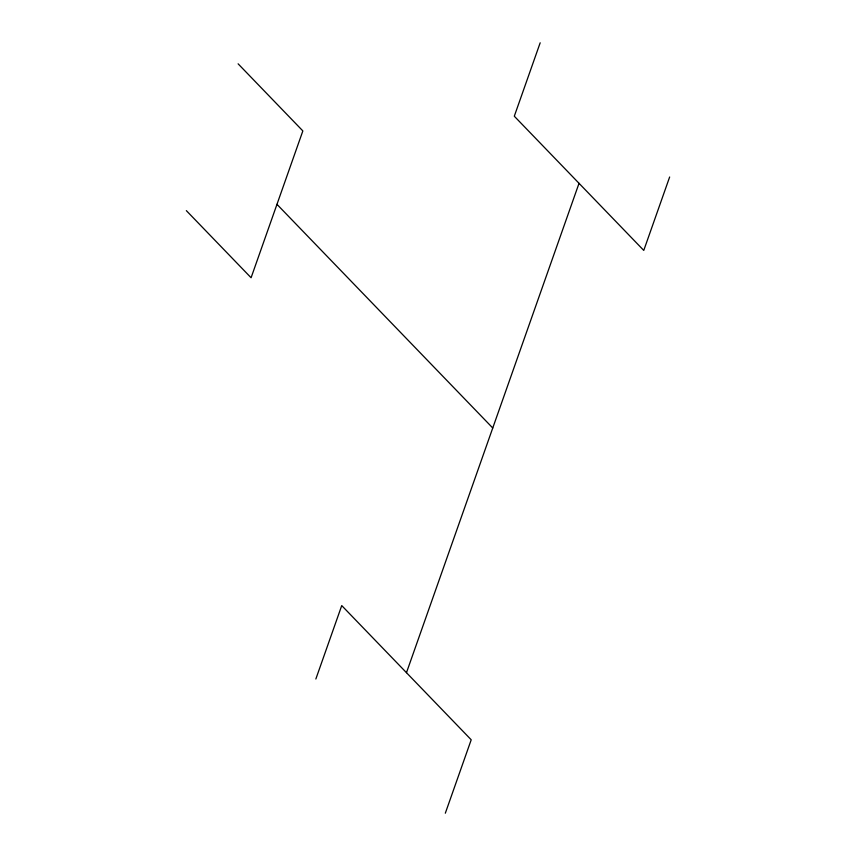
<?xml version="1.0" encoding="UTF-8"?>
<svg xmlns="http://www.w3.org/2000/svg" width="856" height="856" viewBox="0 0 856 856"><rect width="100%" height="100%" fill="white"/><g stroke="black" fill="none" stroke-linecap="round" stroke-linejoin="round"><path stroke-width="1.28" d="M315.853 679.001L341.737 605.588L471.207 739.787L445.323 813.2M540.179 42.8L514.296 116.213L643.765 250.412L669.649 176.999M406.472 672.688L579.03 183.312M238.118 63.826L302.853 130.925L251.086 277.74L186.351 210.64M276.97 204.338L492.756 428"/></g></svg>
